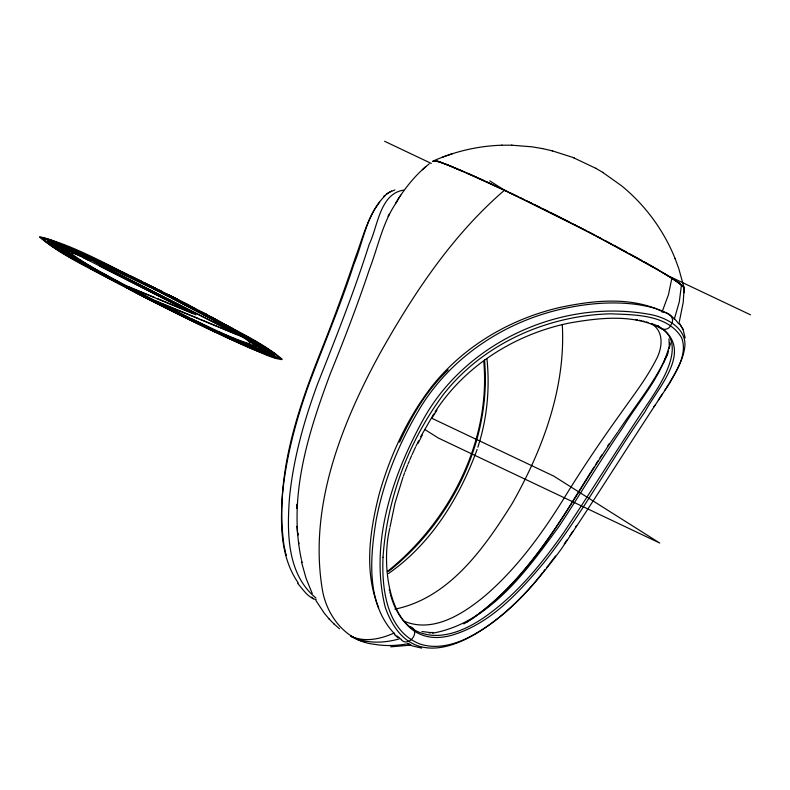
<?xml version="1.0" encoding="UTF-8"?>
<svg xmlns="http://www.w3.org/2000/svg" width="790" height="790" viewBox="0 0 790 790"><rect width="100%" height="100%" fill="white"/><g stroke="black" fill="none" stroke-linecap="round" stroke-linejoin="round"><path stroke-width="1.19" d="M669.288 344.825L668.933 338.91M679.341 321.609L683.231 302.303L684.189 287.649L679.854 283.413M684.031 292.735L683.775 288.024M684.031 292.34L683.686 286.661L669.999 276.905M296.645 508.246L296.803 504.326M681.503 284.667L679.272 301.899L674.255 319.397M445.846 164.192C523.464 197.283 598.938 235.677 671.875 278.08L668.498 294.571L662.099 311.941M669.96 342.732C663.156 375.26 638.922 400.56 622.293 428.387C600.143 460.56 580.423 494.303 558.737 526.772C526.594 570.755 489.445 623.014 432.456 633.225M389.756 528.411C379.881 569.481 390.625 650.535 450.162 635.703C489.524 624.801 518.477 592.964 543.856 562.727C581.509 515.297 609.959 461.478 644.828 412.074C656.539 389.401 692.386 352.883 663.383 329.647C635.288 313.581 600.41 317.62 569.886 322.932C515.811 333.844 465.28 365.207 435.093 411.886M389.964 527.226L395 503.131L403.019 477.051M670.226 343.926L669.229 348.676M477.851 447.239C487.144 418.779 489.998 388.344 486.926 358.591M433.187 161.535C435.655 159.076 441.738 163.402 445.145 163.925M433.108 161.456L433.266 160.982C454.902 151.374 478.355 145.893 502.035 145.212M683.864 288.004L684.189 287.55M477.101 449.51C459.553 497.631 431.113 543.905 388.463 573.54M668.498 351.145L666.543 356.369M403.413 475.985L404.599 472.766M405.013 471.699L407.541 465.261M407.966 464.184L409.309 460.975M667.817 353.268L666.948 355.303M409.753 459.899L411.62 455.623M666.651 355.974C654.179 383.16 634.814 406.376 618.402 431.202M666.345 356.655L665.131 359.361M412.094 454.556L415.53 447.101M399.582 442.203C411.758 415.728 426.768 389.993 448.157 369.819M664.825 360.043L663.57 362.748M416.044 446.044L417.071 443.921M417.584 442.864L418.611 440.8M418.029 443.417L422.235 435.132M667.254 354.572L664.676 359.529M420.705 436.692L433.769 413.93M387.999 216.253L389.233 214.248M668.992 383.594C675.559 372.534 682.659 361.139 684.624 348.193C687.932 328.077 665.437 316.909 648.768 314.223C561.394 298.541 465.152 342.179 422.541 420.784C392.047 476.706 369.463 543.481 385.234 607.253C417.011 697.619 510.399 616.072 542.73 572.444M567.566 509.511L590.88 472.035M566.232 511.653L567.121 510.221M666.405 387.752L668.37 384.621M565.778 512.364C539.926 552.536 510.478 591.937 470.88 619.538M431.686 418.404L436.959 410.129M591.414 471.196L594.05 467.048M664.874 390.142L665.891 388.552M395.573 203.129C404.717 188.435 415.56 174.56 429.256 163.846M595.374 464.984L598.01 460.886M599.975 457.835L601.95 454.803M575.653 527.078L576.582 525.636M662.237 394.21L658.346 400.086M398.041 199.307L400.757 195.189M607.796 445.866L609.09 443.911M572.839 531.354L569.995 535.6M653.656 407.067L654.861 405.29M617.78 432.1C572.533 495.883 538.948 571.545 473.368 617.859M564.248 543.945L567.121 539.807M555.469 556.081L549.514 563.912M546.512 567.743L548.764 564.87M543.49 571.516L545.001 569.63M397.735 200.62C382.913 220.825 378.272 246.371 369.404 269.38C357.692 304.357 344.519 338.811 330.585 372.959C308.604 431.834 287.807 496.288 301.375 559.488M379.694 202.102C367.182 218.05 362.62 238.452 355.53 257.066C345.112 287.876 333.992 318.459 321.965 348.676C297.119 410.652 274.515 477.318 283.926 544.833M425.82 166.66L422.374 169.702M504.514 190.192C451.999 235.371 413.239 294.117 379.585 354.078C341.043 425.01 308.89 506.676 322.192 588.678C326.349 615.696 346 641.263 374.243 644.275C385.767 646.289 397.637 645.795 409.092 643.514M383.584 196.414L389.431 192.247L394.931 189.936M384.977 195.881C366.59 213.754 363.42 241.473 353.881 264.275C340.48 305.523 323.446 345.408 308.288 385.994C295.914 420.892 286.099 456.976 282.543 493.928C280.203 523.997 280.332 557.138 298.225 582.892M388.71 571.269C451.238 521.686 491.923 440.395 484.487 359.855M387.307 571.535C449.066 522.141 490.788 442.124 483.816 361.869M469.537 620.427L472.4 618.531M466.89 622.145L469.882 620.209M468.579 621.029L463.839 623.932M386.409 193.984L391.672 190.963M394.121 633.017C380.671 639.08 364.565 642.645 350.632 636.118L358.818 640.226L365.75 642.102M452.354 153.695L442.489 157.171M260.029 347.936L258.399 348.42L275.769 357.426L264.926 353.89L253.304 347.709L259.831 350.039L255.022 347.511L246.283 344.292L261.293 352.429L255.476 350.069L240.022 343.334L231.065 338.268L242.856 343.433L238.718 341.152L223.728 334.535L234.798 340.964L212.204 330.497M399.345 638.863C383.456 643.435 365.642 643.811 350.632 636.118M433.266 160.982C443.437 161.901 452.729 167.648 462.259 171.065M410.958 645.114L390.685 646.832M394.901 609.159C449.471 598.089 484.645 547.51 512.384 503.21C542.888 449.125 565.867 387.535 562.283 324.562M403.631 190.143C379.723 193.669 377.867 226.681 369.187 244.357C354.177 291.727 335.829 337.903 317.521 384.068C304.031 420.744 293.327 458.753 289.496 497.749C286.918 532.154 286.8 574.172 315.97 598.02M433.384 632.494L428.624 632.583L430.866 632.652L421.89 631.496M511.614 145.192L531.887 146.802L542.562 148.609M501.591 145.222L512.009 145.182M316.207 599.659C308.031 597.803 302.856 589.212 297.632 583.326M635.555 319.575L637.461 319.911M421.702 648.116L412.38 645.904L408.035 644.087M639.317 320.266L641.144 320.651M542.098 148.5L552.595 150.89M551.756 150.683L572.819 157.407L596.065 168.428M130.567 289.545L142.378 295.391M642.922 321.056L644.65 321.5M646.339 321.965L647.978 322.448M409.872 626.47C421.692 630.835 408.756 648.156 401.142 639.624M651.128 323.505C692.238 336.046 663.215 380.494 648.58 402.396C619.637 445.214 592.589 489.277 563.932 532.282C541.012 564.801 515.297 596.401 482.048 618.846C463.375 631.111 438.924 641.391 417.031 631.358C402.89 624.515 394.724 609.752 390.665 595.156M448.839 165.347C444.089 164.261 437.482 159.511 433.088 161.298M449.638 165.653L453.845 167.362M663.156 312.238C669.881 312.514 675.302 318.716 671.046 324.641C669.436 329.924 662.218 331.04 658.87 326.665M119.132 283.867L126.439 286.543M159.501 302.669L156.252 301.336C188.622 316.276 219.699 335.681 254.054 345.684L254.469 345.437C243.192 334.871 228.093 328.67 214.841 320.681M163.155 304.18L236.961 334.713C237.01 333.39 256.819 344.954 247.803 343.285C228.379 336.955 210.209 327.327 191.674 318.854M454.734 167.727L458.447 169.277M154.692 297.504L125.541 285.427L104.408 274.012M198.902 318.726L153.981 300.151L140.442 293.238M202.951 320.404L240.17 335.79L94.968 261.944M157.852 298.818L192.049 312.968L99.55 265.934M200.522 319.397L202.151 320.078M573.797 157.812L574.33 158.04M459.405 169.682L465.468 172.289M84.836 256.365L103.223 264.482L91.996 257.955L95.057 259.367M404.302 621.295C433.522 633.422 463.661 613.534 485.386 595.492C518.862 566.618 544.646 530.041 567.556 492.516C584.314 465.537 602.118 439.24 620.673 413.476C632.81 396.155 645.973 379.388 655.67 360.507C662.069 349.397 664.755 332.383 652.283 324.285M84.688 255.93L81.429 254.341M466.525 172.753L470.85 174.659M656.786 308.969C625.947 296.773 591.197 300.763 559.557 307.537C509.52 319.15 462.752 346.8 431.004 387.525C406.978 418.996 390.151 455.662 379.299 493.622C369.878 530.495 363.736 571.476 378.647 607.757M84.53 255.377L90.643 258.073L81.696 253.007L70.527 248.08L60.415 243.922L75.435 252.05L66.34 248.662L61.906 246.362L68.404 248.643L56.781 242.451L45.929 238.896L63.319 247.932L61.689 248.416L56.396 245.581L57.364 245.186L44.655 238.728C42.384 238.076 44.378 240.782 45.326 241.138L62.854 249.808L68.799 254.064L58.796 248.129L46.324 242.056L58.598 250.173L74.408 257.609L86.841 264.946L62.282 252.385C75.87 261.599 91.255 267.326 105.593 275.108M468.243 173.504L506.923 191.318M471.956 175.153L477.624 177.701M478.789 178.224L484.695 180.92M259.436 343.966L234.857 331.385L247.3 338.732L263.119 346.178L275.256 354.226L262.853 348.173L252.919 342.287L258.824 346.524L276.382 355.204L278.189 357.475L277.053 357.623L264.344 351.155L265.025 350.424M487.104 182.026L491.982 184.287M96.627 259.811L101.515 262.082M104.882 263.929L86.91 255.377L97.99 261.816L78.852 252.919L80.856 254.034M216.756 332.383L229.722 338.387L218.405 331.81L237.928 340.441L247.991 345.961L236.398 340.954L256.276 349.99L241.009 341.715L252.494 345.951L264.472 352.182L258.31 350.118L263.228 352.735L271.474 355.411L262.754 350.898M494.441 185.433L499.408 187.753M106.423 265.045L112.22 267.761M112.812 268.936L100.695 262.369L121.314 272.343L111.558 266.822M113.207 268.857L114.461 269.439M114.599 269.775L118.115 271.424M205.341 325.747L220.993 333.963L210.13 328.62M212.036 329.519L215.789 331.277L188.958 317.926L194.666 321.836L188.326 318.765M103.47 263.001L116.357 269.726M107.499 265.154L110.501 266.576M203.623 324.937L199.189 322.824M211.444 329.499L200.334 323.979L210.15 329.519M209.459 328.571L205.351 326.616L225.585 336.896L258.202 351.412L274.831 357.702L279.946 358.334L275.443 353.89L259.989 344.045L205.469 313.867M384.621 141.292L431.33 163.451M670.433 276.856L750.5 314.825M432.16 418.433L553.721 476.094L659.729 543.046L438.341 438.045L424.684 429.414M113.474 268.62L115.409 269.538M215.719 332.284C175.025 312.978 134.833 292.616 95.205 271.207C77.45 260.354 57.216 252.277 41.791 238.165L44.131 237.958L50.708 239.923L75.939 250.282L142.131 281.536M504.395 190.123L591.809 233.662L657.764 269.568M120.534 272.313L105.919 265.075M119.655 272.145L128.039 275.907L122.41 272.046L127.95 274.703M509.501 192.543L517.509 196.394M120.821 272.708L132.76 278.426L127.052 274.505L152.697 287.451L135.011 278.732L140.136 282.03M198.695 322.843L193.669 320.434L199.307 324.305L185.137 317.205M520.274 197.727L523.069 199.08M188.82 317.728L136.394 291.5M527.345 201.164L531.71 203.297M130.587 275.987L137.894 279.551M177.602 312.356L180.525 313.798M188.455 319.061L169.02 308.89L175.647 312.168M141.183 282.543L147.503 285.664M183.813 316.79L166.157 308.031L164.912 306.609L186.707 317.62L181.572 314.301M534.662 204.748L539.165 206.96M139.435 280.312L188.909 305.068M150.584 287.54L114.234 269.992L88.203 258.37L91.245 259.92M175.143 311.151L161.219 304.199M171.558 309.601L182.302 315.23L175.656 311.951M543.718 209.222L548.339 211.523M144.076 282.603L155.551 288.32L156.805 289.733L139.415 281.122L152.826 288.074M149.28 286.543C160.044 291.885 168.942 294.216 179.597 300.516M154.406 289.209C125.768 275.829 97.743 259.169 67.308 251.003L73.835 256.464L87.255 264.65M154.139 289.318L163.649 293.841M170.235 308.949C162.157 304.259 155.976 303.785 148.046 298.867M551.45 213.073L560.89 217.813M657.932 309.512L660.114 310.648M161.92 291.273C121.423 273.439 82.733 247.981 39.767 236.694L39.5 237.099C68.246 260.611 104.369 274.614 136.463 293.169C174.57 312.652 212.875 331.82 252.079 349.022C261.895 352.666 271.424 358.255 281.892 359.618L282.208 359.243C261.47 341.793 235.588 330.812 212.105 317.254M153.546 288.666L159.007 291.51M155.433 289.604L165.614 294.719L166.167 293.9L206.792 314.42M158.464 302.807L156.094 301.622L155.561 302.452L132.493 290.631M149.389 298.205C152.658 300.299 145.37 297.425 144.758 296.615M562.47 218.613L568.83 221.842M161.209 292.863L170.166 297.159M164.705 294.621L189.62 307.201M93.566 261.233L240.841 335.987L211.295 319.032L171.598 298.126M82.565 257.175L89.231 260.552M168.418 294.69L176.97 299.054M94.01 261.332L75.415 253.531L80.165 255.95M143.8 295.569L146.515 297.02L127.052 286.859M573.619 224.281L576.809 225.91M145.636 297.642L142.111 295.835M578.399 226.73L586.328 230.818M179.439 300.664L191.338 306.826L172.506 297.455L171.055 297.455L195.89 310.124L202.576 312.475L232.191 328.403L215.206 320.088M260.532 349.753L253.946 346.366L256.434 346.425L255.95 345.665L268.59 351.975L269.054 352.626L268.462 353.021L274.663 355.599L273.459 354.009L255.634 345.191L248.129 339.749L259.634 345.24L270.832 351.836L261.658 345.744L245.759 338.268L229.574 328.719L238.847 332.866L254.528 341.428L249.117 338.238L237.672 331.751L225.93 326.655L209.399 317.718M137.934 293.683L140.018 294.759M183.853 302.708L195.91 308.969L192.681 308.11L184.978 304.101M260.483 349.506L262.724 350.661M147.779 297.267L109.948 277.478M143.622 295.243L127.733 286.582L195.999 314.845L79.751 255.871C51.903 243.251 101.663 273.597 103.046 273.251M135.86 292.616L129.748 289.446M587.908 231.628L594.179 234.897M184.416 303.814L175.192 299.321L181.967 302.866M182.075 303.163L185.314 304.841M185.719 305.049L187.161 305.799M135.999 291.293L123.773 284.894L117.206 282.603L89.517 267.938L113.967 279.927L105.959 275.582M136.265 291.688L138.112 292.646M136.216 291.974L125.827 287.343L127.763 288.399M600.361 238.126L597.28 236.516M192.019 308.465L203.919 314.766M187.576 306.016L197.935 311.457L204.501 313.749L226.868 325.757L208.55 316.257L202.862 314.074L210.268 318.054M604.923 240.535L610.897 243.695M116.288 282.376L108.151 278.05M613.83 245.256L626.47 252.059M114.451 279.907L115.972 280.717M203.939 314.657L208.738 317.234M83.78 255.911L73.717 250.391L85.32 255.397L65.442 246.362L80.708 254.637L69.214 250.391L57.236 244.159L63.398 246.233L58.49 243.616L50.244 240.94L67.782 249.986L65.639 249.847L65.738 250.667L53.127 244.367C53.888 242.175 44.359 238.59 48.437 242.441L66.074 251.161L73.588 256.602L62.074 251.102L50.886 244.515L60.06 250.598L75.949 258.073L113.661 279.354M116.723 281.122L118.846 282.267L113.168 280.094L103.609 274.95M214.673 320.177L210.663 318.015M102.977 275.019L94.84 270.585L100.221 273.528M214.683 320.454L207.731 316.415L246.45 336.362M629.136 253.511L634.321 256.345M108.477 276.678L97.871 271.148M635.575 257.046L641.648 260.404M97.733 270.763L84.036 264.591L67.18 254.923L82.861 263.485L92.134 267.622L89.033 265.835M643.969 261.697L648.402 264.206M649.479 264.808L654.574 267.721M247.863 337.162L259.416 343.936M655.542 268.284L665.042 273.873M602.592 172.299L621.651 185.857C645.282 205.183 663.916 230.522 675.213 258.873M595.808 168.28L603.106 172.605M662.869 272.757L678.294 282.494L684.012 287.54L678.689 268.294L675.055 258.478M665.802 274.337L669.673 276.707M661.151 311.23L662.139 311.843M489.8 180.9L505.442 190.775M671.875 278.08L673.623 279.196M673.9 279.374L676.783 281.27M677.267 281.596L679.459 283.126M396.787 635.891L399.681 637.945M313.324 598.84L311.645 597.102M339.532 628.791L334.051 624.011M394.99 634.281C365.968 604.231 369.947 558.026 376.178 519.998C383.466 481.93 398.051 445.422 417.693 412.064C449.312 357.199 506.469 319.802 568.099 307.695C591.009 303.093 614.699 301.375 637.915 304.624C652.589 307.142 669.663 310.608 678.62 323.762M394.358 634.548L397.982 637.767M315.882 600.479L324.315 613.238L329.331 619.192M329.114 618.975L334.209 624.179M683.034 329.292L679.183 323.051L683.034 329.292L685.157 337.913M658.238 325.687L658.534 326.201M312.257 593.537L306.095 578.418L301.444 561.808M400.649 638.636L400.866 639.14M301.642 560.505L302.224 562.47M285.802 553.385L286.365 555.4M389.904 592.283L390.28 593.725M389.213 589.33L389.549 590.811M284.114 545.969L285.516 552.378M298.679 542.108L298.956 543.698M298.225 534.386L298.097 533.477M297.731 535.531L296.902 526.268M383.012 557.246C381.669 588.392 386.389 630.42 419.46 643.811C434.776 649.202 451.633 645.39 465.932 638.774C505.798 619.242 535.195 584.274 561.177 549.228C598.208 494.481 632.918 438.174 669.683 383.239C677.089 369.72 687.577 353.752 681.652 337.794C667.678 314.223 634.597 314.845 610.69 313.818C547.065 315.407 483.174 343.729 443.526 394.299C408.549 441.324 386.982 498.776 383.012 557.246"/></g></svg>
